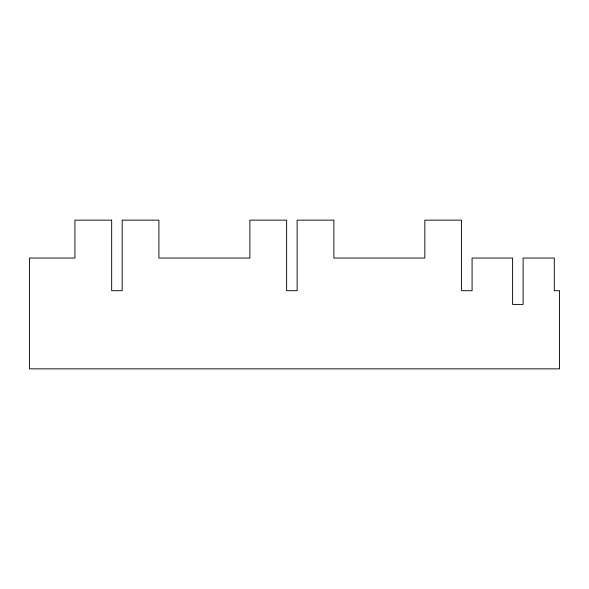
<?xml version="1.0" encoding="UTF-8"?>
<svg xmlns="http://www.w3.org/2000/svg" width="589" height="589" viewBox="0 0 589 589"><rect width="100%" height="100%" fill="white"/><g stroke="black" fill="none" stroke-linecap="round" stroke-linejoin="round"><path stroke-width="0.88" d="M111.674 220.146L74.936 220.146L74.936 258.048L29.45 258.048L29.45 368.854L559.55 368.854L559.55 290.708L554.301 290.708L554.301 258.056L523.106 258.056L523.106 304.417L512.607 304.417L512.607 258.056L472.076 258.056L472.076 290.708L461.577 290.708L461.577 220.146L424.838 220.146L424.838 258.048L333.867 258.048L333.867 220.146L297.128 220.146L297.128 290.708L286.629 290.708L286.629 220.146L249.891 220.146L249.891 258.048L158.912 258.048L158.912 220.146L122.173 220.146L122.173 290.708L111.674 290.708L111.674 220.146"/></g></svg>
